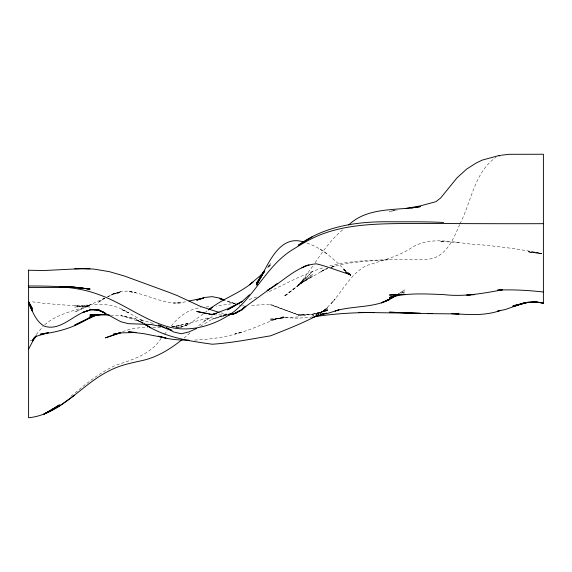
<?xml version="1.0" encoding="UTF-8"?>
<svg xmlns="http://www.w3.org/2000/svg" width="572" height="572" viewBox="0 0 572 572"><rect width="100%" height="100%" fill="white"/><g stroke="black" fill="none" stroke-linecap="round" stroke-linejoin="round"><path stroke-width="0.43" stroke-dasharray="2.86 2.15" d="M459.666 224.567C453.596 238.746 445.831 257.622 428.113 259.216C416.516 259.774 404.89 259.338 393.286 259.667C371.779 260.096 350.021 260.703 329.072 266.03M459.988 223.781C471.392 201.937 474.324 172.108 496.053 157.314M315.129 262.641C323.144 250.7 331.724 238.932 342.857 229.687M312.662 266.237L298.277 286.029L305.405 277.391L298.277 285.378L284.341 296.46L312.662 274.274L298.277 285.278L312.662 275.947L298.277 284.856L327.549 267.939L320.048 272.036L327.549 268.633M36.258 334.584L42.879 326.555M164.379 334.42L167.625 330.444M161.14 338.367C151.194 353.868 133.569 359.473 117.06 364.764C101.294 371.507 87.781 382.31 74.725 393.221M171.421 325.897C178.671 316.673 188.653 308.987 200.622 307.629M284.341 295.688L298.277 285.356L312.662 271.328L323.788 267.489M298.277 285.342L312.662 271.328L298.277 277.484L267.103 292.642M189.947 333.026L184.148 337.916M70.921 396.339L73.452 394.258M198.677 325.654L208.365 318.318L204.497 320.985L212.219 316.874L185.113 324.195L171.929 326.834M203.203 313.949L188.982 324.21L181.26 327.027L188.982 324.331L181.26 326.805L174.446 327.363M205.784 311.94L207.078 310.953M44.688 324.839C57.3 313.656 74.539 310.753 89.997 305.391L74.725 305.777L89.997 307.014L43.987 303.389L30.302 301.537M398.262 294.044L404.897 289.89L398.262 293.793M200.422 326.219L212.219 319.212L227.442 314.092L212.219 319.133L227.442 315.472M315.801 314.722L327.549 308.701L320.048 313.12L327.549 307.757L320.048 313.449L327.549 307.243L335.163 298.899L331.345 303.467C342.728 290.805 350.543 273.952 366.144 265.737C382.017 260.389 398.57 256.814 412.641 246.99C434.169 234.77 459.109 244.401 482.182 244.916C502.144 246.904 522.086 249.385 541.713 253.575L528.242 252.009L541.713 253.675L528.242 251.344L541.713 253.625M107.021 296.911L113.213 293.886L120.892 291.648L113.213 294.344L120.892 291.391L128.478 291.084L135.986 292.721L128.478 291.513C146.425 293.643 162.627 304.54 181.26 302.888L173.595 303.096L181.26 302.638L186.658 301.58M401.801 293L404.897 291.498L400.822 293.279M104.697 298.069L74.725 312.069L89.997 305.391L74.725 307.236C92.528 303.289 112.741 301.902 128.478 312.891L120.892 309.137L128.478 312.677L143.465 321.307L139.732 319.405L154.29 323.802M318.146 313.849L327.549 309.609L312.662 315.451L327.549 310.146L312.662 314.235L327.549 310.625L312.662 314.085L298.277 315.236L312.662 314.164L298.277 314.9L270.563 304.754L298.277 314.815L305.405 315.251L298.277 314.9L270.563 304.383L249.85 305.427M256.599 296.997L247.326 300.171M330.938 267.503L335.163 266.087L330.087 267.524M122.572 331.703C130.552 328.65 139.089 327.248 147.619 327.656M403.267 293.243L404.897 292.75M330.938 267.31C349.907 261.626 369.791 260.889 389.41 259.738M185.113 324.195L188.982 323.323L181.26 325.039M236.386 303.031L216.059 306.134M391.992 210.982L389.41 211.447L397.154 210.239M392.85 210.825L396.289 210.21M173.623 326.741L181.26 325.497L171.929 326.683M206.042 306.992L210.675 306.599M225.761 315.622L219.87 316.159L225.761 315.665M270.563 318.89L298.277 316.917M312.662 316.967L298.277 318.196L284.341 317.689L270.563 319.791L284.341 317.474L270.563 320.42L284.341 316.545C267.396 321.014 252.095 330.258 234.906 333.948L242.263 332.032C226.319 337.201 209.574 339.582 192.857 340.125M242.263 305.927L243.944 305.82M226.598 314.75L215.623 314.972M176.147 327.391L181.26 327.298L176.169 326.927M152.717 327.67L161.569 327.52M30.13 340.311L32.418 340.311M443.572 241.413L439.711 241.255L459.023 242.707M110.61 315.151L120.892 315.808L135.986 318.911L120.892 315.286L143.465 322.88L135.986 319.798L143.465 323.394L135.986 319.34L143.465 323.745M171.929 326.619L175.325 326.862M220.713 312.834L227.442 314.278M234.849 303.539L225.168 300.236M238.967 304.89L241.434 305.698M307.021 243.15C323.03 248.212 334.877 260.432 346.732 271.671L342.857 268.504L346.732 271.864M320.048 249.085L327.549 254.118M270.563 263.678L267.36 267.596L270.563 263.678M270.563 264.822L267.667 267.868L270.563 264.822M104.769 298.134L97.719 302.731L104.769 298.169M113.213 293.879L108.287 296.761L113.213 293.886L120.892 292.478L113.213 293.879M234.849 303.689L227.442 301.444L234.849 303.711M346.382 271.779L342.857 269.24L346.382 271.829"/><path stroke-width="0.86" d="M28.6 349.199L34.978 336.879M264.686 270.842L256.599 283.59L264.779 270.885L256.599 282.775M34.549 337.351L32.418 340.812L36.258 336.322L48.291 332.697L40.119 334.27C57.429 332.318 74.603 327.556 89.239 317.846L74.725 325.089L89.997 317.982L94.216 315.408M34.549 337.437L32.418 340.805L36.258 335.814L34.063 338.259M263.62 272.165L264.686 270.863M245.874 306.27L242.263 309.795L234.906 313.57L228.271 314.815L234.906 313.213L228.271 315.272M249.485 294.744L242.263 301.315L227.442 309.902L242.263 301.408L227.442 308.937L212.219 314.621L216.473 313.456M245.545 306.177L242.263 309.037L277.456 283.369M348.67 224.989C367.839 206.599 396.375 210.925 420.377 206.614L410.918 208.094M182.218 339.489C170.299 349.163 156.771 357.443 141.599 360.689C130.588 363.12 119.391 365.386 109.345 370.749C81.439 384.241 61.011 414.586 28.6 417.753L28.6 270.027M253.053 282.046L249.485 284.827L260.117 275.797L263.62 272.1L256.599 284.191L263.62 271.893L256.599 284.67C267.217 267.739 278.056 232.783 304.611 242.299M252.345 282.561C239.196 293.665 222.265 298.756 209.009 309.652L212.219 307.185L208.365 309.96M51.73 409.824L59.452 404.862L43.987 414.128L59.452 405.948L74.725 395.152M270.563 288.259L267.103 290.597C283.226 281.667 297.154 265.236 316.345 263.821C327.913 266.581 339.125 271.328 350.607 274.682L345.96 272.501M395.309 295.888C377.849 308.751 355.069 304.998 335.163 310.939L339.003 309.888L327.549 313.392L320.048 314.507L323.38 313.756M55.598 407.764L43.987 414.142L59.452 405.605M298.277 245.302C324.531 225.99 357.636 221.385 389.41 221.779C407.464 221.872 425.532 221.536 443.572 222.479M241.527 309.559L234.906 313.57L228.271 314.571M298.277 245.281L312.662 236.579M239.318 310.889L234.906 313.556L228.271 314.407L234.906 313.57L237.115 312.105L234.906 313.556L229.93 314.035M94.216 315.358L89.997 317.875L96.518 314.979M394.573 295.967L389.41 299.006L395.609 296.003M318.575 314.8C303.189 323.023 286.801 329.443 270.563 335.821C251.201 339.046 231.832 342.921 212.219 344.23C188.81 340.912 164.207 337.401 144.215 323.816M301.823 267.882L305.405 265.851L309.023 264.793M43.987 414.099L59.452 405.963M318.575 314.65L312.662 317.481L326.719 313.077M196.739 328.407L188.982 331.932L181.26 333.748L173.595 331.96L165.994 327.577L171.314 329.994M394.301 296.132L389.41 298.262L397.561 295.359M95.703 315.036L89.997 317.388L97.333 314.893M120.12 332.561L105.477 337.837L120.892 332.79L113.213 334.277L120.892 332.904L135.986 332.454L128.478 331.846L143.465 333.612L165.994 338.031L158.451 336.164C168.275 339.418 178.686 340.19 188.982 340.183M500.672 310.367C484.92 316.187 467.71 314.55 451.301 313.585L459.023 313.935L420.377 313.542L389.41 312.176L420.377 313.284L358.379 312.405L373.909 312.441C354.018 312.555 334.084 313.671 314.414 316.716M525.024 302.609L505.283 309.523L497.597 311.125L500.672 310.296M525.024 302.538L512.962 306.563L528.242 302.188L512.962 305.841L528.242 302.416L535.842 301.837L528.242 302.331L535.842 301.966L543.4 303.081L543.4 154.261L509.123 154.297L501.444 155.205M499.134 155.97L500.672 155.455M394.301 295.946L389.41 297.426C407.085 292.685 425.482 293.908 443.572 294.587C463.52 296.997 483.197 293.407 502.724 289.747M203.718 298.076L196.739 300.178L204.497 297.49L212.219 296.653L219.87 298.169L224.417 299.942M96.518 314.772L89.997 316.702L97.74 314.879M188.982 301.029L203.632 297.976M216.473 313.37L212.219 314.421L196.739 311.468L207.057 313.699M96.875 314.815L89.997 316.216L102.038 314.343M405.755 208.508L420.377 205.877L435.843 201.709L440.676 197.962L457.092 177.749L466.745 169.026L476.397 162.884L482.182 160.117L499.52 155.398M101.172 314.335L89.997 315.715L105.477 314.357L89.997 314.586L109.76 315.093M501.866 289.711L497.597 290.14C512.884 289.425 528.199 290.29 543.4 292.013M470.606 294.845L466.745 295.095L474.467 294.673M219.112 312.412L200.622 306.485L177.42 295.66L169.791 292.635L124.696 276.119L109.345 271.65L93.851 269.083L82.339 268.597L43.987 270.527L28.6 270.234M74.725 268.783L89.997 268.783M28.6 286.007C51.802 285.986 75.661 286.086 97.719 294.215C121.629 302.373 141.842 318.661 165.994 326.154C189.618 333.49 215.73 325.461 234.906 310.939C257.007 292.156 268.811 263.056 294.759 248.362A186.093 186.093 0 0 1 305.405 242.049C337.78 223.151 376.376 223.831 412.641 223.452C456.227 223.559 499.814 223.831 543.4 223.673M59.452 286.486L74.725 287.244L89.997 289.024L74.725 287.466L28.6 287.473M59.452 287.266L74.725 287.387M543.4 303.081L535.842 301.952L543.4 303.146M208.78 314.071L212.219 314.815M164.321 327.191L150.944 324.481L128.478 323.673L120.892 321.757L97.719 309.295L105.477 313.42L97.719 309.781L104.697 312.712L97.719 310.038L89.997 309.33L97.719 309.902L89.997 310.074L82.339 312.584L89.997 310.074C74.131 313.077 61.011 331.967 43.987 326.054C35.507 320.906 32.146 310.739 28.6 302.073L32.418 311.318L28.6 303.289M171.907 330.473L165.994 328.528L158.451 324.996L161.804 326.14M345.96 272.565L350.607 274.832L349.199 273.816M144.215 324.152L150.944 327.806L144.959 324.231M349.199 273.902L350.607 274.939L349.313 273.866M348.026 272.98L350.607 275.225L348.026 272.858M28.6 301.852L32.418 308.665L28.6 301.816L32.418 310.467M263.62 271.679L256.599 285.085L263.62 271.729M388.638 299.442L381.66 302.938L388.638 299.435M389.41 299.549L381.66 302.645L389.41 299.578M404.897 294.373L389.41 295.03L404.897 294.408M431.982 313.47L428.113 313.556L431.982 313.47M74.725 287.244L59.452 286.558L74.725 287.273L89.997 289.11L74.725 287.244M224.081 300.05L219.87 298.734L224.081 300.057"/></g></svg>
